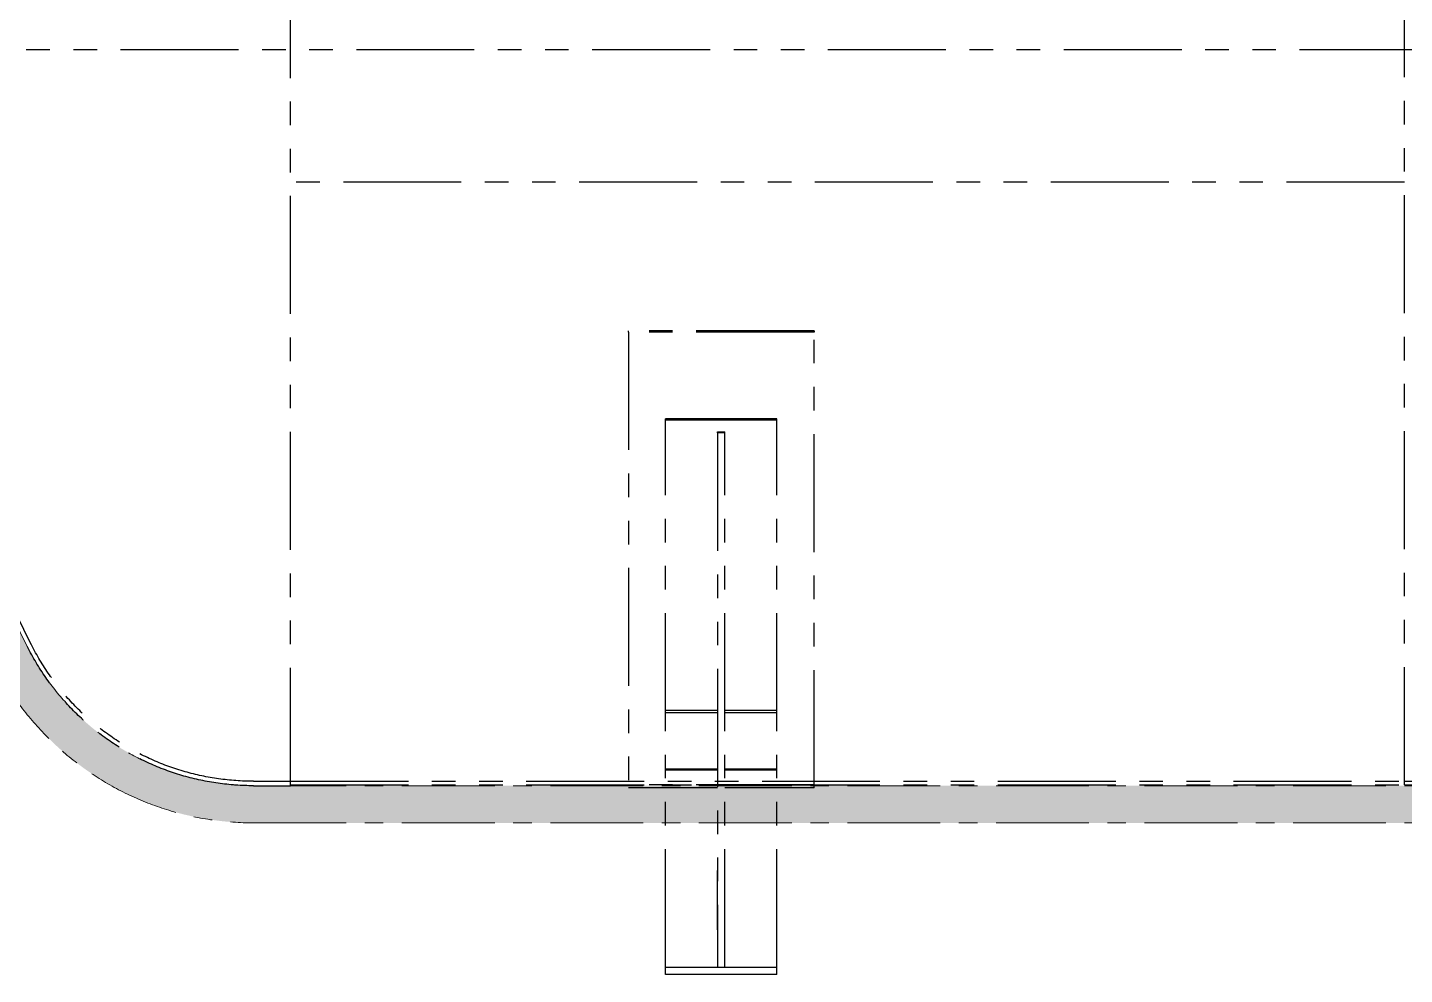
# Model space of a CAD drawing. Header units: millimetres. Extents: x -46397 to 283259, y -8690 to 23983.
# Drawn here: x 264135 to 265989, y 2270 to 3545 of the extents above; entities that cross this region are included whole.
import ezdxf
from ezdxf.enums import TextEntityAlignment as Align

# ---------------------------------------------------------------- set-up
doc = ezdxf.new("R2010")
doc.units = ezdxf.units.MM
doc.linetypes.add('CENTER', pattern=[2, 1.25, -0.25, 0.25, -0.25])
doc.linetypes.add('PHANTOM', pattern=[63.50000000000001, 31.75, -6.35, 6.35, -6.35, 6.35, -6.35])
doc.layers.add('DUONGTAM', color=1, linetype='CENTER', lineweight=0)
doc.styles.add('Tahoma', font='tahoma.ttf')
doc.styles.add('Text_nameplate', font='arial.ttf', dxfattribs={"width": 0.9, "height": 2.5})

# ---------------------------------------------------------------- blocks, each defined once
blk = doc.blocks.new('BO-1')
at = {"color": 251, "linetype": 'PHANTOM', "ltscale": 5, "extrusion": (2.288475490443933e-17, 1, 0)}
for p, q in [((-3000.00000005489, -990.9999999990273), (-3000.00000005489, 990.9999999998595)), ((-1500.000000055035, -989.9999999991292), (-1500.000000055035, 989.9999999999613)), ((-1500.000000054977, -989.9999999991292), (-1500.000000054977, 989.9999999999613)), ((-2295.000000055035, -378.8565972545716), (-2545.000000055035, -378.8565972545716)), ((-2545.000000055035, -380.3873309809373), (-2545.000000055035, -378.8565972546371)), ((-2295.000000055035, -380.3873309809373), (-2545.000000055035, -380.3873309809373)), ((-2545.000000055035, -380.3873309809373), (-2545.000000055035, -993.999999996779)), ((-2295.000000055035, -378.8565972546371), (-2295.000000055035, -380.3873309809373)), ((-2295.000000055035, -993.999999996779), (-2295.000000055035, -380.3873309809373)), ((-2344.999999943451, -496.9999999987144), (-2495.000000055035, -496.9999999987144)), ((-2495.000000055035, -498.8694027034749), (-2495.000000055035, -496.9999999987144)), ((-2495.000000055035, -1234.999999999668), (-2495.000000055035, -498.8694027034749)), ((-2344.999999943451, -498.8694027034749), (-2495.000000055035, -498.8694027034749)), ((-2345.000000055035, -498.8694027034749), (-2345.000000055035, -496.9999999987144)), ((-2345.000000055035, -1234.999999999668), (-2345.000000055035, -498.8694027034749)), ((-2424.999999999243, -516.2324715921809), (-2424.999999999243, -514.6302622010357)), ((-2424.999999999243, -514.630262202149), (-2414.999999999243, -514.630262202149)), ((-2424.999999999243, -516.2324715921809), (-2424.999999999243, -1235.00000000081)), ((-2414.999999999243, -516.2324715921809), (-2424.999999999243, -516.2324715921809)), ((-2414.999999999243, -516.2324715921809), (-2414.999999999243, -514.6302622010357)), ((-2414.999999999243, -1235.00000000081), (-2414.999999999243, -516.2324715921809)), ((-2424.999999999243, -889.8241399257772), (-2495.000000055035, -889.8241399257772)), ((-2344.999999943451, -889.8241399257772), (-2414.999999999243, -889.8241399257772)), ((-2424.999999999243, -892.7860885982832), (-2495.000000055035, -892.7860885982832)), ((-2344.999999943451, -892.7860885982832), (-2414.999999999243, -892.7860885982832)), ((-2424.999999999243, -968.6624799144215), (-2495.000000055035, -968.6624799144215)), ((-2424.999999999243, -970.0242264984649), (-2495.000000055035, -970.0242264984649)), ((-2344.999999943451, -968.6624799144215), (-2414.999999999243, -968.6624799144215)), ((-2344.999999943451, -970.0242264984649), (-2414.999999999243, -970.0242264984649)), ((-3050.000000055094, -984.9999999991292), (-3000.000000055094, -984.9999999991292)), ((-3050.00000005489, -990.9999999990273), (-3000.00000005489, -990.9999999990273)), ((-3000.000000055094, -984.9999999991292), (-1500.000000055035, -984.9999999991292)), ((-3000.000000055094, -989.9999999991292), (-1500.000000055035, -989.9999999991292)), ((-2295.000000055035, -989.999999996779), (-2545.000000055035, -989.999999996779)), ((-2495.000000055035, -993.999999996779), (-2545.000000055035, -993.999999996779)), ((-2424.999999999243, -993.9954728234975), (-2495.000000055035, -993.9954728234975)), ((-2344.999999943451, -993.9954728234975), (-2414.999999999243, -993.9954728234975)), ((-2295.000000055035, -993.999999996779), (-2345.000000055035, -993.999999996779)), ((-1500.000000054977, -984.9999999991292), (-5.49189280718565e-08, -984.9999999991292)), ((-1500.000000054977, -989.9999999991292), (-5.49189280718565e-08, -989.9999999991292)), ((-2494.999999999243, -1234.999999999464), (-2344.999999999243, -1234.999999999464)), ((-2494.999999999243, -1244.999999999682), (-2494.999999999243, -1234.999999999464)), ((-2344.999999999243, -1244.999999999682), (-2344.999999999243, -1234.999999999464)), ((-2344.999999999243, -1244.999999999682), (-2494.999999999243, -1244.999999999682))]:
    blk.add_line(p, q, dxfattribs=at)
at = {"color": 251, "linetype": 'PHANTOM', "ltscale": 5}
for p, q in [((-3546.228937082749, -1.473381416872144e-10), (3546.228937082749, 1.473381416872144e-10)), ((-1500.000000055035, -178.8565893087457), (-3000.00000005489, -178.8565893087457)), ((-2424.999999999243, -1184.974972160041), (-2424.999999999243, -1105.025027839382))]:
    blk.add_line(p, q, dxfattribs=at)
at = {"color": 251, "linetype": 'PHANTOM', "ltscale": 5, "extrusion": (0, 0, -1)}
for centre, radius, start, end in [((1767.228937082255, -1.186890585813671e-10), 1773.000000000472, 333.1244059284169, 26.87559407158315), ((3050.00000005489, -650.0999999986548), 340.9000000000033, 270, 333.1244059284169), ((3050.00000005489, -650.099999998662), 334.8999999999948, 270, 333.1244058503012)]:
    blk.add_arc(centre, radius, start, end, dxfattribs=at)
at = {"color": 251, "linetype": 'PHANTOM', "ltscale": 5, "style": 'Tahoma'}
for tag, height, p in [('PROJECT_CODE', 2.4, (245.0000000000291, 77.98846827837906)), ('DESIGN_PRESSURE', 2.608695652173889, (320.0000000000291, 77.98846827837906)), ('SERIAL_NO.', 2.608695652173889, (245.0000000000291, 69.45190202651929)), ('YEAR', 2.608695652173889, (245.0000000000291, 60.91533577467408)), ('MAX_WORKING_PRESS', 2.608695652173889, (320.0000000000291, 69.45190202651929)), ('TEST_PRES.', 2.608695652173889, (320.0000000000291, 60.91533577465952)), ('VOLUME', 2.608695652173889, (245.0000000000291, 52.37876952282886)), ('MAX_WORKING_TEMP.', 2.608695652173889, (320.0000000000291, 52.37876952281431))]:
    blk.add_attdef(tag, text='', height=height, dxfattribs=at).set_placement(p, align=Align.MIDDLE_CENTER)
at = {"color": 251, "linetype": 'PHANTOM', "ltscale": 5, "style": 'Text_nameplate', "width": 0.9, "flags": 2}
blk.add_attdef('SPEC.', text='', height=2.5, dxfattribs=at).set_placement((282.5000000000291, 89.66567553442064), align=Align.MIDDLE_CENTER)

msp = doc.modelspace()

# ---------------------------------------------------------------- hatches: boundary and pattern name
h = msp.add_hatch()
h.set_pattern_fill('AR-HBONE', color=1, scale=0.3)
h.set_pattern_definition([(45, (0, -7000), (0, 43.10522938113193), [91.44, -30.48]), (135, (21.5526, -6978.4474), (4.263256414560601e-15, 43.10522938113193), [91.44, -30.48])])
edge = h.paths.add_edge_path()
edge.add_arc((269255.8476851151, 3515.405107084678), 1828.999999561227, 333.1244059379014, 386.8755940621067)
edge.add_arc((270538.6187475963, 4165.505107084295), 390.8999999998114, 26.87559406210184, 90)
edge.add_line((270538.6187475963, 4556.405107084105), (264438.6187477052, 4556.405107084116))
edge.add_arc((264438.6187477052, 4165.505107084295), 390.8999999998214, 89.99999999999147, 153.1244059378998)
edge.add_arc((265721.3898101866, 3515.405107084734), 1828.999999561403, 153.1244059378985, 206.8755940620974)
edge.add_arc((264438.6187477052, 2865.305107085409), 390.8999999999629, 206.8755940621079, 270)
edge.add_line((264438.6187477052, 2474.405107085462), (270538.6187475963, 2474.405107085462))
edge.add_arc((270538.6187475963, 2865.305107085373), 390.8999999999105, 269.9999999999915, 333.1244059378913)
edge = h.paths.add_edge_path(flags=16)
edge.add_arc((265721.3898101866, 3515.405107084793), 1778.999999561409, 153.1244059379006, 206.8755940620994, ccw=False)
edge.add_arc((264438.6187477053, 4165.505107084091), 340.900000000034, 90.00000000000978, 153.1244059378803, ccw=False)
edge.add_line((264438.6187477052, 4506.405107084116), (270538.6187475963, 4506.405107084116))
edge.add_arc((270538.6187475963, 4165.505107084206), 340.8999999999105, 26.875594062111873, 90, ccw=False)
edge.add_arc((269255.8476851151, 3515.405107084727), 1778.999999561233, -26.875594062100618, 26.875594062104824, ccw=False)
edge.add_arc((270538.6187475964, 2865.305107085194), 340.8999999997508, 269.99999999998045, 333.1244059379093, ccw=False)
edge.add_line((270538.6187475963, 2524.405107085462), (264438.6187477052, 2524.405107085462))
edge.add_arc((264438.6187477052, 2865.305107085414), 340.8999999999523, 206.8755940621121, 270, ccw=False)

# ---------------------------------------------------------------- linework, layer by layer
at = {"layer": 'DUONGTAM', "color": 5, "lineweight": 0, "ltscale": 100}
for points in [[(270887.2977048848, 4342.213326316036, 0.2826152578026715), (270538.6187475963, 4556.405107084116), (264438.6187477052, 4556.405107084116, 0.2826152578026526), (264089.9397904167, 4342.213326316038, 0.2389308369178756), (264089.9397904166, 2688.596887853553, 0.2826152578026579), (264438.6187477052, 2474.405107085462), (270538.6187475963, 2474.405107085462, 0.2826152578027141), (270887.2977048849, 2688.59688785353, 0.2389308369178803)], [(270842.6981964058, 4319.610586583134, 0.282615257802695), (270538.6187475963, 4506.405107084116), (264438.6187477052, 4506.405107084116, 0.2826152578026758), (264134.5392988956, 4319.61058658313, 0.2389308369178759), (264134.5392988956, 2711.199627586455, 0.2826152578026813), (264438.6187477052, 2524.405107085462), (270538.6187475963, 2524.405107085462, 0.2826152578027004), (270842.6981964059, 2711.199627586437, 0.2389308369178805)]]:
    msp.add_lwpolyline(points, format="xyb", close=True, dxfattribs=at)

# ---------------------------------------------------------------- block references
msp.add_blockref('BO-1', (267488.6187477056, 3515.405107084369, -1.499105149169903))

doc.saveas('drawing.dxf')
